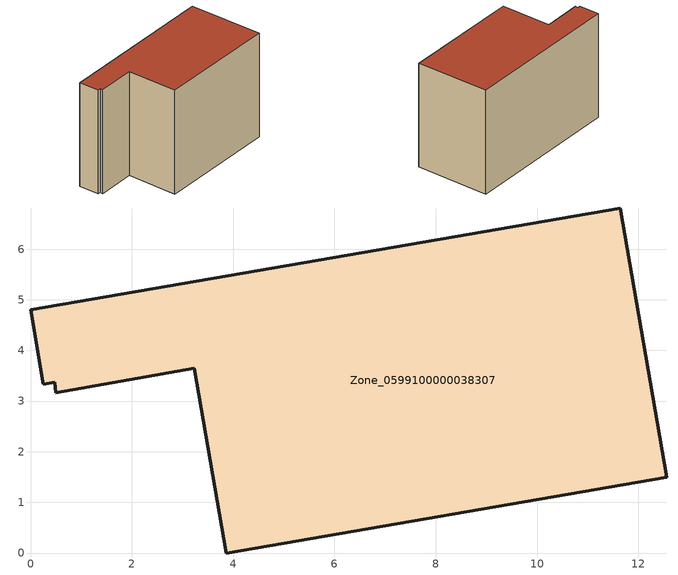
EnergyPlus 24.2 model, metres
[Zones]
Zone_0599100000038307
 floor ground (C_G): 0.49,3.17 0.48,3.37 0.26,3.33 0,4.8 11.64,6.81 12.56,1.49 3.87,0 3.23,3.65 z0
 wall outside (C_F): 3.87,0 12.56,1.49 11.64,6.81 0,4.8 0.26,3.33 0.48,3.37 0.49,3.17 3.23,3.65 3.87,0 z0:7.81
 roof outside (C_R): 0.48,3.37 0.49,3.17 3.23,3.65 3.87,0 12.56,1.49 11.64,6.81 0,4.8 0.26,3.33 z7.81
[BUILDING]
Pand.0599100000038307: North Axis=0; Terrain=City; Loads Convergence Tolerance Value=0.04; Temperature Convergence Tolerance Value=0.4; Solar Distribution=FullExterior; Maximum Number of Warmup Days=25; Minimum Number of Warmup Days=1
[Site:Location]
Rotterdam.The.Hague.AP_ZH_NLD Design_Conditions: Latitude=51.96; Longitude=4.45; Time Zone=1; Elevation=-4.5
[SITE:GROUNDTEMPERATURE:BUILDINGSURFACE]
18, 18, 18, 18, 18, 18, 18, 18, 18, 18, 18, 18
[MATERIAL] Thermal Absorptance=0.9; Solar Absorptance=0.7; Visible Absorptance=0.7
Name | Roughness | Thickness | Conductivity | Density | Specific Heat
G.TC.1975-1991 | MediumSmooth | 0.15 | 0.288461 | 540 | 1210
F.TC.1975-1991 | Rough | 0.3 | 0.230769 | 1920 | 840
R.TC.1975-1991 | MediumRough | 0.2 | 0.153846 | 1500 | 1000
[CONSTRUCTION]
C_G: G.TC.1975-1991
C_F: F.TC.1975-1991
C_R: R.TC.1975-1991
[ZONE]
Zone_0599100000038307: Type=1; Multiplier=1; Ceiling Height=Autocalculate; Volume=Autocalculate; Floor Area=autocalculate; Part of Total Floor Area=Yes
[ZONEINFILTRATION:DESIGNFLOWRATE]
Infil_Zone_0599100000038307: Zone or ZoneList or Space or SpaceList=Zone_0599100000038307; Schedule=AlwaysOn; Design Flow Rate Calculation Method=Flow/Area; Flow Rate per Floor Area=0.003; Constant Term Coefficient=1; Temperature Term Coefficient=0; Velocity Term Coefficient=0; Velocity Squared Term Coefficient=0
[HVACTEMPLATE:ZONE:IDEALLOADSAIRSYSTEM]
Zone_0599100000038307: Maximum Heating Supply Air Temperature=50; Minimum Cooling Supply Air Temperature=13; Maximum Heating Supply Air Humidity Ratio=0.0156; Minimum Cooling Supply Air Humidity Ratio=0.0077; Heating Limit=NoLimit; Cooling Limit=NoLimit; Dehumidification Control Type=ConstantSensibleHeatRatio; Cooling Sensible Heat Ratio=0.7; Dehumidification Setpoint=60; Humidification Control Type=None; Humidification Setpoint=30; Outdoor Air Method=None; Outdoor Air Flow Rate per Person=0.00944; Outdoor Air Flow Rate per Zone Floor Area=0; Outdoor Air Flow Rate per Zone=0; Demand Controlled Ventilation Type=None; Outdoor Air Economizer Type=NoEconomizer; Heat Recovery Type=None; Sensible Heat Recovery Effectiveness=0.7; Latent Heat Recovery Effectiveness=0.65
[ZONECONTROL:THERMOSTAT]
ThermostatControl_Zone_0599100000038307: Zone or ZoneList=Zone_0599100000038307; Control Type Schedule=DualSetpointControlType; Control 1=Thermostat_Zone_0599100000038307; Temperature Difference Between Cutout And Setpoint=0
[THERMOSTATSETPOINT:DUALSETPOINT]
Thermostat_Zone_0599100000038307: Heating Setpoint Temperature Schedule=HeatingSetpoint_Zone_0599100000038307; Cooling Setpoint Temperature Schedule=CoolingSetpoint_Zone_0599100000038307
[SCHEDULE:COMPACT]
HeatingSetpoint_Zone_0599100000038307: Through: 12/31, For: AllDays, Until: 24:00, 21
CoolingSetpoint_Zone_0599100000038307: Through: 12/31, For: AllDays, Until: 24:00, 24
DualSetpointControlType: Through: 12/31, For: AllDays, Until: 24:00, 4
AlwaysOn: Through: 12/31, For: AllDays, Until: 24:00, 1
